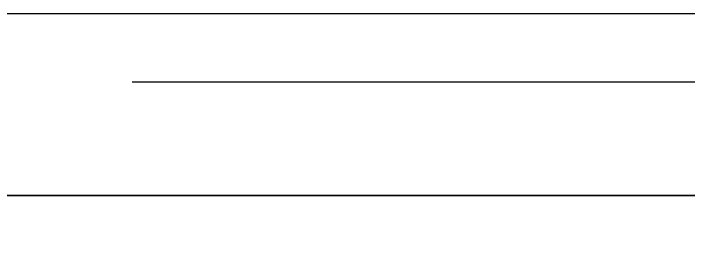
# Model space of a CAD drawing. Header units: millimetres. Extents: x -26983 to 60590, y 825 to 42375.
# Drawn here: x 57064.98 to 57079.46, y 17682.69 to 17688.07 of the extents above; entities that cross this region are included whole.
import ezdxf

# ---------------------------------------------------------------- set-up
doc = ezdxf.new("R2010")
doc.units = ezdxf.units.MM
doc.header["$LTSCALE"] = 100
doc.header["$MEASUREMENT"] = 0
doc.layers.get('0').update_dxf_attribs({"linetype": 'CONTINUOUS'})
for name, color, linetype in [('ELE7 (0.07)', 8, 'CONTINUOUS'), ('ELE9', 9, 'CONTINUOUS'), ('OVERHEAD DOOR - ELE', 9, 'CONTINUOUS'), ('주차-확장', 251, 'CONTINUOUS')]:
    doc.layers.add(name, color=color, linetype=linetype)

# ---------------------------------------------------------------- blocks, each defined once
blk = doc.blocks.new('A$C2563bbe5')
at = {"layer": 'ELE7 (0.07)', "ltscale": 0.002}
blk.add_line((4275, 252), (6725, 252), dxfattribs=at)
at = {"layer": 'OVERHEAD DOOR - ELE', "ltscale": 0.002}
blk.add_line((6725, 52), (4275, 52), dxfattribs=at)
blk = doc.blocks.new('A$C6A0504F7')
at = {"layer": '주차-확장'}
blk.add_lwpolyline([(5200, 0), (0, 0), (0, 2600), (5200, 2600)], close=True, dxfattribs=at)
blk = doc.blocks.new('B2FF')
at = {"layer": 'ELE9', "color": 253, "ltscale": 0.1}
blk.add_lwpolyline([(37202774.72, 564996.34), (37208374.72, 564996.34)], dxfattribs=at)
blk.add_blockref('A$C2563bbe5', (37196924.72, 564819.34), dxfattribs=at)
at = {"layer": 'ELE9', "color": 253, "ltscale": 0.1, "rotation": 269.9999999999999}
blk.add_blockref('A$C6A0504F7', (37201004.71, 564871.34), dxfattribs=at)

msp = doc.modelspace()

# ---------------------------------------------------------------- block references
at = {"xscale": 0.01956471256889679, "yscale": 0.01956471256889679, "zscale": 0.01956471256889679}
msp.add_blockref('B2FF', (-670794.073, 6632.608), dxfattribs=at)

doc.saveas('drawing.dxf')
